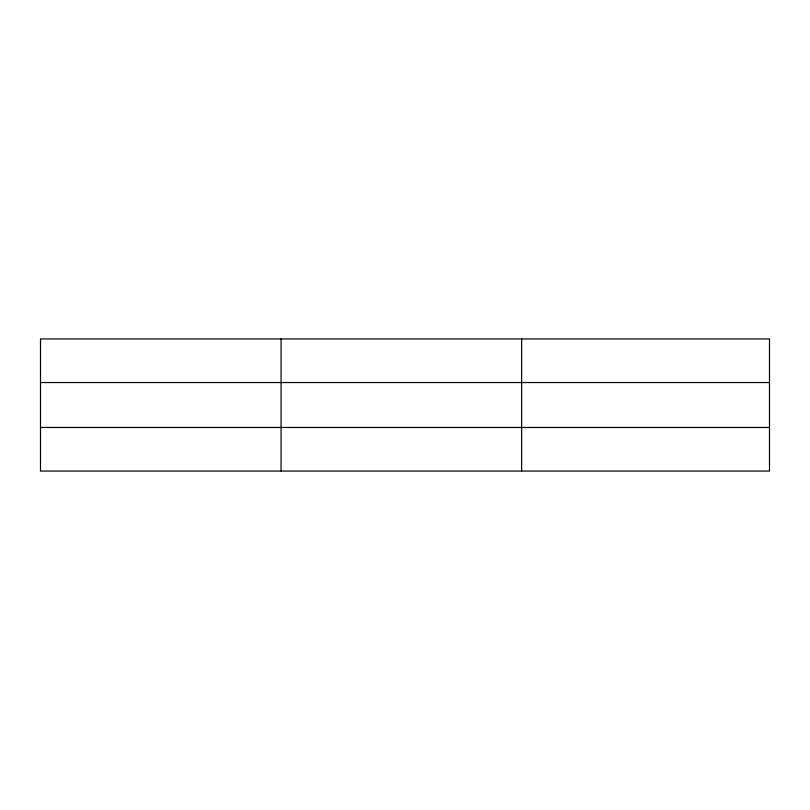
<?xml version="1.0" encoding="UTF-8"?>
<svg xmlns="http://www.w3.org/2000/svg" width="810" height="810" viewBox="0 0 810 810"><rect width="100%" height="100%" fill="white"/><g stroke="black" fill="none" stroke-linecap="round" stroke-linejoin="round"><path stroke-width="1.21" d="M281.07 338.944L281.07 471.055M521.64 338.944L521.64 471.055M40.5 382.543L769.5 382.543M40.5 427.457L769.5 427.457M769.5 449.256L769.5 471.055L40.5 471.055L40.5 338.944L769.5 338.944L769.5 449.256"/></g></svg>
